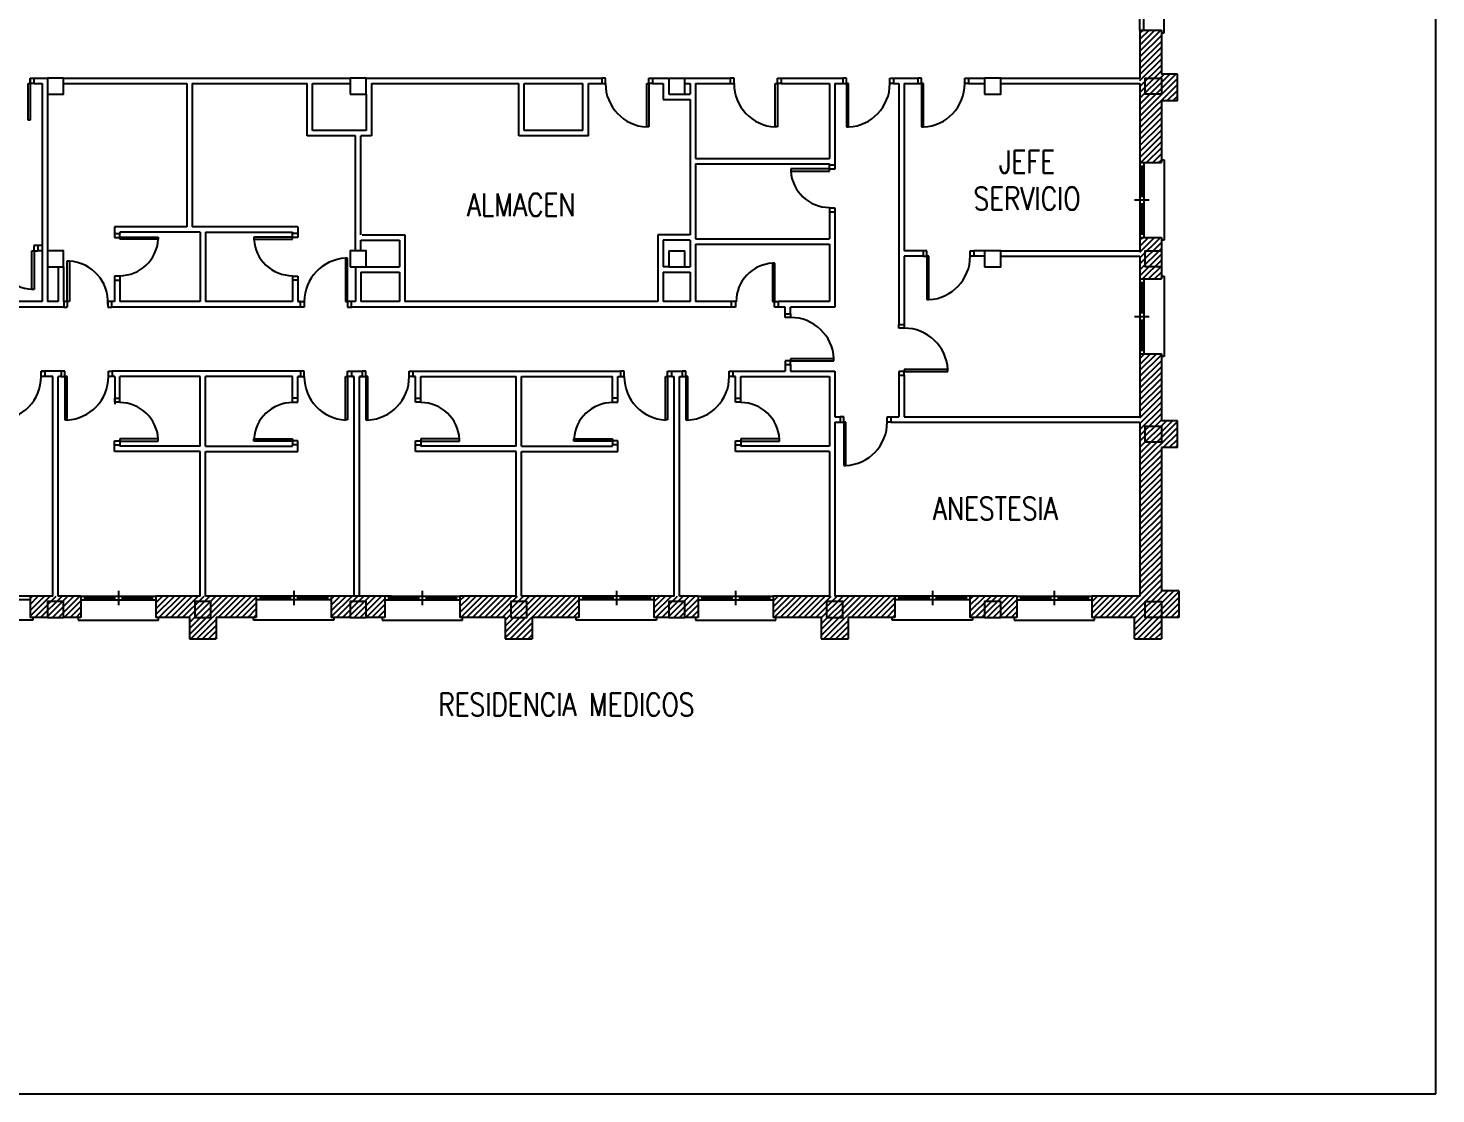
# Model space of a CAD drawing. Extents: x 0 to 420, y 0 to 297.
# Drawn here: x 314.9 to 420, y 0 to 79.6 of the extents above; entities that cross this region are included whole.
import ezdxf
from ezdxf.enums import TextEntityAlignment as Align

# ---------------------------------------------------------------- set-up
doc = ezdxf.new("R2010")
doc.units = 0
doc.header["$LTSCALE"] = 0.8
doc.header["$MEASUREMENT"] = 0
doc.layers.get('0').update_dxf_attribs({"linetype": 'CONTINUOUS'})
doc.layers.add('PLANTA-EDIFICIO', color=7, linetype='CONTINUOUS')
doc.layers.add('USO-EDIFICIO', color=7, linetype='CONTINUOUS')
doc.styles.add('ROMANS', font='ROMANS.shx', dxfattribs={"width": 0.8, "height": 1.7})

# ---------------------------------------------------------------- blocks, each defined once
blk = doc.blocks.new('*X15')
at = {"color": 0}
for p, q in [((397.9, 79.26), (398.14, 79.5)), ((397.9, 78.82), (398.58, 79.5)), ((397.9, 78.38), (399.02, 79.5)), ((397.9, 77.93), (399.47, 79.5)), ((397.9, 77.49), (399.5, 79.09)), ((397.9, 77.05), (399.5, 78.65)), ((397.9, 76.61), (399.5, 78.21)), ((397.9, 76.17), (399.5, 77.77)), ((397.9, 75.72), (399.5, 77.32)), ((397.9, 75.28), (399.5, 76.88)), ((397.9, 74.84), (399.5, 76.44)), ((397.9, 74.4), (399.7, 76.2)), ((397.9, 73.96), (400.14, 76.2)), ((397.9, 73.51), (400.59, 76.2)), ((397.9, 73.07), (400.7, 75.87)), ((397.9, 72.63), (400.7, 75.43)), ((399.91, 74.2), (400.7, 74.99)), ((397.9, 72.19), (399.5, 73.79)), ((400.35, 74.2), (400.7, 74.55)), ((397.9, 71.75), (399.5, 73.35)), ((397.9, 71.31), (399.5, 72.91)), ((397.9, 70.86), (399.5, 72.46)), ((397.9, 70.42), (399.5, 72.02)), ((397.9, 69.98), (399.5, 71.58)), ((397.96, 69.6), (399.5, 71.14)), ((398.4, 69.6), (399.5, 70.7)), ((398.85, 69.6), (399.5, 70.25)), ((399.29, 69.6), (399.5, 69.81)), ((397.9, 63.79), (398.11, 64)), ((397.9, 63.35), (398.55, 64)), ((397.9, 62.91), (398.99, 64)), ((397.9, 62.47), (399.43, 64)), ((397.9, 62.02), (399.5, 63.62)), ((397.9, 61.58), (399.5, 63.18)), ((397.9, 61.14), (399.5, 62.74)), ((398.1, 60.9), (399.5, 62.3)), ((398.54, 60.9), (399.5, 61.86)), ((398.99, 60.9), (399.5, 61.41)), ((399.43, 60.9), (399.5, 60.97)), ((397.9, 54.95), (398.25, 55.3)), ((397.9, 54.51), (398.69, 55.3)), ((397.9, 54.07), (399.13, 55.3)), ((397.9, 53.63), (399.5, 55.23)), ((397.9, 53.19), (399.5, 54.79)), ((397.9, 52.74), (399.5, 54.34)), ((397.9, 52.3), (399.5, 53.9)), ((397.9, 51.86), (399.5, 53.46)), ((397.9, 51.42), (399.5, 53.02)), ((397.9, 50.98), (399.5, 52.58)), ((397.9, 50.53), (399.5, 52.13)), ((397.9, 50.09), (399.5, 51.69)), ((397.9, 49.65), (399.5, 51.25)), ((397.9, 49.21), (399.5, 50.81)), ((397.9, 48.77), (399.5, 50.37)), ((397.9, 48.32), (399.88, 50.3)), ((397.9, 47.88), (400.32, 50.3)), ((397.9, 47.44), (400.7, 50.24)), ((397.9, 47), (400.7, 49.8)), ((399.64, 48.3), (400.7, 49.36)), ((400.09, 48.3), (400.7, 48.91)), ((400.53, 48.3), (400.7, 48.47)), ((397.9, 46.56), (399.5, 48.16)), ((397.9, 46.11), (399.5, 47.71)), ((397.9, 45.67), (399.5, 47.27)), ((397.9, 45.23), (399.5, 46.83)), ((397.9, 44.79), (399.5, 46.39)), ((397.9, 44.35), (399.5, 45.95)), ((397.9, 43.9), (399.5, 45.5)), ((397.9, 43.46), (399.5, 45.06)), ((397.9, 43.02), (399.5, 44.62)), ((397.9, 42.58), (399.5, 44.18)), ((397.9, 42.14), (399.5, 43.74)), ((397.9, 41.69), (399.5, 43.29)), ((397.9, 41.25), (399.5, 42.85)), ((397.9, 40.81), (399.5, 42.41)), ((397.9, 40.37), (399.5, 41.97)), ((397.9, 39.93), (399.5, 41.53)), ((397.9, 39.49), (399.5, 41.09)), ((397.9, 39.04), (399.5, 40.64)), ((397.9, 38.6), (399.5, 40.2)), ((397.9, 38.16), (399.5, 39.76)), ((397.9, 37.72), (399.5, 39.32)), ((396.67, 35.6), (399.5, 38.43)), ((397.11, 35.6), (399.5, 37.99)), ((397.9, 37.28), (399.5, 38.88)), ((315, 37.02), (315.18, 37.2)), ((315, 36.58), (315.62, 37.2)), ((315, 36.13), (316.07, 37.2)), ((315, 35.69), (316.51, 37.2)), ((315.35, 35.6), (316.95, 37.2)), ((315.79, 35.6), (317.39, 37.2)), ((316.23, 35.6), (317.83, 37.2)), ((316.67, 35.6), (318.27, 37.2)), ((317.12, 35.6), (318.72, 37.2)), ((317.56, 35.6), (318.8, 36.84)), ((324.4, 37.14), (324.46, 37.2)), ((324.4, 36.7), (324.9, 37.2)), ((324.4, 36.25), (325.35, 37.2)), ((324.4, 35.81), (325.79, 37.2)), ((324.63, 35.6), (326.23, 37.2)), ((325.07, 35.6), (326.67, 37.2)), ((325.51, 35.6), (327.11, 37.2)), ((325.96, 35.6), (327.56, 37.2)), ((326.4, 35.6), (328, 37.2)), ((326.84, 35.6), (328.44, 37.2)), ((326.9, 35.22), (328.88, 37.2)), ((326.9, 34.78), (329.32, 37.2)), ((326.9, 34.33), (329.77, 37.2)), ((327.01, 34), (330.21, 37.2)), ((329.05, 35.6), (330.65, 37.2)), ((329.49, 35.6), (331.09, 37.2)), ((329.93, 35.6), (331.53, 37.2)), ((330.38, 35.6), (331.9, 37.12)), ((337.49, 36.53), (338.16, 37.2)), ((337.49, 36.09), (338.6, 37.2)), ((337.49, 35.64), (339.05, 37.2)), ((337.5, 36.98), (337.72, 37.2)), ((337.89, 35.6), (339.49, 37.2)), ((338.33, 35.6), (339.93, 37.2)), ((338.77, 35.6), (340.37, 37.2)), ((339.21, 35.6), (340.81, 37.2)), ((339.66, 35.6), (341.26, 37.2)), ((340.1, 35.6), (341.5, 37)), ((347.1, 36.86), (347.44, 37.2)), ((347.1, 36.41), (347.89, 37.2)), ((347.1, 35.97), (348.33, 37.2)), ((347.17, 35.6), (348.77, 37.2)), ((347.61, 35.6), (349.21, 37.2)), ((348.05, 35.6), (349.65, 37.2)), ((348.49, 35.6), (350.09, 37.2)), ((348.94, 35.6), (350.54, 37.2)), ((349.38, 35.6), (350.98, 37.2)), ((349.82, 35.6), (351.42, 37.2)), ((350.26, 35.6), (351.86, 37.2)), ((350.5, 35.4), (352.3, 37.2)), ((350.5, 34.95), (352.75, 37.2)), ((350.5, 34.51), (353.19, 37.2)), ((350.5, 34.07), (353.63, 37.2)), ((350.87, 34), (354.07, 37.2)), ((352.91, 35.6), (354.51, 37.2)), ((353.36, 35.6), (354.96, 37.2)), ((353.8, 35.6), (355.4, 37.2)), ((354.24, 35.6), (355.84, 37.2)), ((354.68, 35.6), (356, 36.92)), ((361.6, 36.77), (362.03, 37.2)), ((361.6, 36.33), (362.47, 37.2)), ((361.6, 35.89), (362.91, 37.2)), ((361.75, 35.6), (363.35, 37.2)), ((362.19, 35.6), (363.79, 37.2)), ((362.64, 35.6), (364.24, 37.2)), ((363.08, 35.6), (364.68, 37.2)), ((363.52, 35.6), (364.9, 36.98)), ((370.5, 36.83), (370.87, 37.2)), ((370.5, 36.39), (371.31, 37.2)), ((370.5, 35.95), (371.75, 37.2)), ((370.59, 35.6), (372.19, 37.2)), ((371.03, 35.6), (372.63, 37.2)), ((371.48, 35.6), (373.08, 37.2)), ((371.92, 35.6), (373.52, 37.2)), ((372.36, 35.6), (373.96, 37.2)), ((372.8, 35.6), (374.4, 37.2)), ((373.24, 35.6), (374.84, 37.2)), ((373.69, 35.6), (375.29, 37.2)), ((374.1, 35.57), (375.73, 37.2)), ((374.1, 35.13), (376.17, 37.2)), ((374.1, 34.69), (376.61, 37.2)), ((374.1, 34.25), (377.05, 37.2)), ((374.3, 34), (377.5, 37.2)), ((376.34, 35.6), (377.94, 37.2)), ((376.78, 35.6), (378.38, 37.2)), ((377.22, 35.6), (378.82, 37.2)), ((377.66, 35.6), (379.26, 37.2)), ((378.1, 35.6), (379.6, 37.1)), ((385.2, 36.95), (385.45, 37.2)), ((385.2, 36.51), (385.89, 37.2)), ((385.2, 36.07), (386.33, 37.2)), ((385.2, 35.62), (386.78, 37.2)), ((385.62, 35.6), (387.22, 37.2)), ((386.06, 35.6), (387.66, 37.2)), ((386.5, 35.6), (388.1, 37.2)), ((386.94, 35.6), (388.54, 37.2)), ((387.39, 35.6), (388.7, 36.91)), ((394.3, 36.77), (394.73, 37.2)), ((394.3, 36.33), (395.17, 37.2)), ((394.3, 35.89), (395.61, 37.2)), ((394.46, 35.6), (396.06, 37.2)), ((394.9, 35.6), (396.5, 37.2)), ((395.34, 35.6), (396.94, 37.2)), ((395.78, 35.6), (397.38, 37.2)), ((396.22, 35.6), (397.82, 37.2)), ((397.5, 35.55), (399.55, 37.6)), ((397.5, 35.11), (399.99, 37.6)), ((397.5, 34.67), (400.43, 37.6)), ((397.5, 34.22), (400.8, 37.52)), ((397.72, 34), (400.8, 37.08)), ((318, 35.6), (318.8, 36.4)), ((318.44, 35.6), (318.8, 35.96)), ((330.82, 35.6), (331.9, 36.68)), ((331.26, 35.6), (331.9, 36.24)), ((331.7, 35.6), (331.9, 35.8)), ((340.54, 35.6), (341.5, 36.56)), ((340.98, 35.6), (341.5, 36.12)), ((355.12, 35.6), (356, 36.48)), ((355.57, 35.6), (356, 36.03)), ((363.96, 35.6), (364.9, 36.54)), ((364.4, 35.6), (364.9, 36.1)), ((378.55, 35.6), (379.6, 36.65)), ((378.99, 35.6), (379.6, 36.21)), ((379.43, 35.6), (379.6, 35.77)), ((387.83, 35.6), (388.7, 36.47)), ((388.27, 35.6), (388.7, 36.03)), ((399.76, 35.6), (400.8, 36.64)), ((400.2, 35.6), (400.8, 36.2)), ((400.64, 35.6), (400.8, 35.76)), ((327.45, 34), (328.9, 35.45)), ((327.89, 34), (328.9, 35.01)), ((341.42, 35.6), (341.5, 35.68)), ((351.31, 34), (352.5, 35.19)), ((351.76, 34), (352.5, 34.74)), ((364.85, 35.6), (364.9, 35.65)), ((374.74, 34), (376.1, 35.36)), ((375.18, 34), (376.1, 34.92)), ((398.16, 34), (399.5, 35.34)), ((398.6, 34), (399.5, 34.9)), ((328.33, 34), (328.9, 34.57)), ((328.78, 34), (328.9, 34.12)), ((352.2, 34), (352.5, 34.3)), ((375.62, 34), (376.1, 34.48)), ((376.06, 34), (376.1, 34.04)), ((399.04, 34), (399.5, 34.46)), ((399.49, 34), (399.5, 34.01))]:
    blk.add_line(p, q, dxfattribs=at)

msp = doc.modelspace()

# ---------------------------------------------------------------- linework, layer by layer
for p, q in [((420, 0), (420, 297)), ((0, 0), (420, 0))]:
    msp.add_line(p, q)
at = {"layer": 'PLANTA-EDIFICIO'}
for p, q in [((399.7, 79.3), (399.7, 85.3)), ((397.9, 79.5), (397.9, 85.1)), ((398.18, 79.5), (398.18, 85.1)), ((397.9, 79.5), (399.5, 79.5)), ((397.9, 79.5), (397.9, 75.9)), ((397.9, 79.5), (398.18, 79.5)), ((399.5, 79.5), (399.5, 76.2)), ((399.5, 79.3), (399.7, 79.3)), ((315.02, 75.5), (315.02, 75.9)), ((315.02, 75.9), (315.3, 75.9)), ((315.02, 75.9), (315.02, 75.5)), ((315.3, 75.9), (316.3, 75.9)), ((315.3, 75.5), (315.3, 75.9)), ((317.5, 75.9), (338.9, 75.9)), ((340.1, 75.9), (357.7, 75.9)), ((357.7, 75.9), (357.7, 75.5)), ((357.98, 75.9), (357.7, 75.9)), ((357.98, 75.5), (357.98, 75.9)), ((361.22, 75.9), (361.5, 75.9)), ((361.22, 75.5), (361.22, 75.9)), ((361.5, 75.9), (362.7, 75.9)), ((361.5, 75.9), (361.5, 75.5)), ((362.7, 75.9), (363.9, 75.9)), ((363.9, 75.9), (367.3, 75.9)), ((367.3, 75.9), (367.3, 75.5)), ((367.58, 75.9), (367.3, 75.9)), ((367.58, 75.5), (367.58, 75.9)), ((370.82, 75.5), (370.82, 75.9)), ((370.82, 75.9), (371.1, 75.9)), ((371.1, 75.9), (375.7, 75.9)), ((371.1, 75.9), (371.1, 75.5)), ((375.7, 75.9), (375.7, 75.5)), ((375.98, 75.9), (375.7, 75.9)), ((375.98, 75.5), (375.98, 75.9)), ((379.22, 75.9), (379.5, 75.9)), ((379.22, 75.5), (379.22, 75.9)), ((379.5, 75.9), (381.3, 75.9)), ((379.5, 75.9), (379.5, 75.5)), ((381.3, 75.9), (381.3, 75.5)), ((381.58, 75.9), (381.3, 75.9)), ((381.58, 75.5), (381.58, 75.9)), ((384.82, 75.9), (385.1, 75.9)), ((384.82, 75.5), (384.82, 75.9)), ((385.1, 75.9), (386.3, 75.9)), ((385.1, 75.9), (385.1, 75.5)), ((387.5, 75.9), (397.9, 75.9)), ((400.7, 76.2), (399.5, 76.2)), ((400.7, 74.2), (400.7, 76.2)), ((314.86, 72.76), (314.86, 75.5)), ((314.86, 75.5), (315.02, 75.5)), ((315.3, 75.5), (315.02, 75.5)), ((315.02, 75.5), (315.02, 72.76)), ((315.3, 75.5), (315.9, 75.5)), ((315.9, 75.5), (315.9, 59.2)), ((316.3, 74.7), (316.3, 63)), ((317.5, 75.5), (326.7, 75.5)), ((326.7, 75.5), (326.7, 64.8)), ((327.1, 75.5), (335.7, 75.5)), ((327.1, 75.5), (327.1, 64.8)), ((335.7, 71.6), (335.7, 75.5)), ((336.1, 75.5), (338.9, 75.5)), ((336.1, 72), (336.1, 75.5)), ((340.1, 74.7), (340.1, 72)), ((340.5, 75.5), (340.5, 71.6)), ((340.5, 75.5), (351.5, 75.5)), ((351.5, 71.6), (351.5, 75.5)), ((351.9, 75.5), (356.3, 75.5)), ((351.9, 72), (351.9, 75.5)), ((356.3, 72), (356.3, 75.5)), ((356.7, 75.5), (357.7, 75.5)), ((356.7, 71.6), (356.7, 75.5)), ((357.7, 75.5), (357.98, 75.5)), ((361.06, 72.26), (361.06, 75.5)), ((361.06, 75.5), (361.22, 75.5)), ((361.5, 75.5), (361.22, 75.5)), ((361.22, 75.5), (361.22, 72.26)), ((361.5, 75.5), (362.3, 75.5)), ((362.3, 75.5), (362.3, 74.3)), ((363.9, 75.5), (364.3, 75.5)), ((363.9, 74.7), (364.3, 74.7)), ((364.3, 75.5), (364.3, 74.7)), ((364.7, 75.5), (367.3, 75.5)), ((364.7, 75.5), (364.7, 69.9)), ((367.3, 75.5), (367.58, 75.5)), ((370.66, 75.5), (370.82, 75.5)), ((370.66, 72.26), (370.66, 75.5)), ((370.82, 75.5), (370.82, 72.26)), ((371.1, 75.5), (370.82, 75.5)), ((371.1, 75.5), (374.7, 75.5)), ((374.7, 75.5), (374.7, 69.9)), ((375.1, 75.5), (375.7, 75.5)), ((375.1, 75.5), (375.1, 69.4)), ((375.7, 75.5), (375.98, 75.5)), ((375.98, 75.5), (375.98, 72.26)), ((376.14, 75.5), (375.98, 75.5)), ((376.14, 72.26), (376.14, 75.5)), ((379.5, 75.5), (379.22, 75.5)), ((379.5, 75.5), (379.9, 75.5)), ((379.9, 75.5), (379.9, 57.5)), ((380.3, 75.5), (381.3, 75.5)), ((380.3, 75.5), (380.3, 63)), ((381.3, 75.5), (381.58, 75.5)), ((381.58, 75.5), (381.58, 72.26)), ((381.74, 75.5), (381.58, 75.5)), ((381.74, 72.26), (381.74, 75.5)), ((385.1, 75.5), (384.82, 75.5)), ((385.1, 75.5), (386.3, 75.5)), ((387.5, 75.5), (397.9, 75.5)), ((397.9, 75.5), (397.9, 69.6)), ((362.3, 74.3), (364.3, 74.3)), ((364.3, 74.3), (364.3, 64.2)), ((399.5, 74.2), (399.5, 69.6)), ((400.7, 74.2), (399.5, 74.2)), ((315.02, 72.76), (314.86, 72.76)), ((339.3, 71.6), (335.7, 71.6)), ((340.1, 72), (336.1, 72)), ((339.3, 63), (339.3, 71.6)), ((339.7, 64.2), (339.7, 71.6)), ((340.5, 71.6), (339.7, 71.6)), ((356.7, 71.6), (351.5, 71.6)), ((356.3, 72), (351.9, 72)), ((361.22, 72.26), (361.06, 72.26)), ((370.82, 72.26), (370.66, 72.26)), ((375.98, 72.26), (376.14, 72.26)), ((381.58, 72.26), (381.74, 72.26)), ((364.7, 69.9), (374.7, 69.9)), ((364.7, 69.5), (364.7, 63.9)), ((364.7, 69.5), (374.7, 69.5)), ((374.7, 69.5), (374.7, 69.4)), ((375.1, 69.4), (374.7, 69.4)), ((374.7, 69.1), (374.7, 69.4)), ((375.1, 69.4), (375.1, 69.1)), ((397.9, 69.6), (399.5, 69.6)), ((397.9, 69.6), (398.18, 69.6)), ((397.9, 69.6), (397.9, 64)), ((398.18, 69.6), (398.18, 64)), ((399.5, 69.8), (399.7, 69.8)), ((399.7, 69.8), (399.7, 63.8)), ((371.82, 69.12), (371.82, 68.96)), ((374.7, 69.12), (371.82, 69.12)), ((371.82, 68.96), (374.7, 68.96)), ((374.7, 68.96), (374.7, 69.12)), ((375.1, 69.1), (374.7, 69.1)), ((397.9, 69.32), (398.18, 69.32)), ((398.04, 69.32), (398.04, 67.08)), ((374.7, 66.24), (374.7, 65.9)), ((397.5, 66.8), (398.58, 66.8)), ((397.9, 67.08), (398.18, 67.08)), ((397.9, 66.8), (398.18, 66.8)), ((397.9, 66.52), (398.18, 66.52)), ((398.04, 66.52), (398.04, 64.28)), ((374.7, 66.2), (375.1, 66.2)), ((374.7, 65.9), (374.7, 63.9)), ((375.1, 65.9), (374.7, 65.9)), ((375.1, 66.2), (375.1, 65.9)), ((375.1, 65.9), (375.1, 58.8)), ((326.7, 64.8), (321.3, 64.8)), ((321.3, 64.8), (321.3, 64.3)), ((321.3, 64.3), (321.7, 64.3)), ((321.3, 64.3), (321.3, 64)), ((327.7, 64.4), (321.7, 64.4)), ((321.7, 64.4), (321.7, 64.3)), ((321.7, 64), (321.7, 64.3)), ((335, 64.8), (327.1, 64.8)), ((327.7, 64.4), (327.7, 59.2)), ((328.1, 64.4), (328.1, 59.2)), ((328.1, 64.4), (334.6, 64.4)), ((334.6, 64.4), (334.6, 64.3)), ((335, 64.3), (334.6, 64.3)), ((334.6, 64), (334.6, 64.3)), ((335, 64.8), (335, 64.3)), ((335, 64.3), (335, 64)), ((339.8, 64.2), (343, 64.2)), ((343, 64.2), (343, 59.2)), ((361.9, 64.2), (361.9, 59.2)), ((364.3, 64.2), (361.9, 64.2)), ((397.9, 64.28), (398.18, 64.28)), ((315.9, 63.4), (315.28, 63.4)), ((315.28, 63.4), (315.28, 63)), ((315.58, 63.4), (315.28, 63.4)), ((315.58, 63.4), (315.58, 63)), ((321.3, 64), (321.7, 64)), ((321.7, 64.02), (324.58, 64.02)), ((321.7, 63.86), (321.7, 64.02)), ((324.58, 63.86), (321.7, 63.86)), ((324.58, 64.02), (324.58, 63.86)), ((331.72, 64.02), (331.72, 63.86)), ((334.6, 64.02), (331.72, 64.02)), ((331.72, 63.86), (334.6, 63.86)), ((334.6, 63.86), (334.6, 64.02)), ((335, 64), (334.6, 64)), ((339.7, 63.8), (342.6, 63.8)), ((339.7, 63), (339.7, 63.8)), ((342.6, 63.8), (342.6, 61.8)), ((362.3, 63.8), (362.3, 61.8)), ((364.3, 63.8), (362.3, 63.8)), ((364.3, 63.8), (364.3, 61.8)), ((364.7, 63.9), (374.7, 63.9)), ((364.7, 63.5), (364.7, 59.2)), ((364.7, 63.5), (374.7, 63.5)), ((374.7, 63.5), (374.7, 59.2)), ((397.9, 64), (399.5, 64)), ((397.9, 64), (397.9, 63)), ((399.5, 64), (399.5, 63)), ((399.7, 63.8), (399.5, 63.8)), ((315.14, 63), (315.3, 63)), ((315.14, 60.12), (315.14, 63)), ((315.28, 63), (315.58, 63)), ((315.3, 63), (315.3, 60.12)), ((315.9, 63), (315.58, 63)), ((317.78, 62.24), (317.94, 62.24)), ((317.78, 59.2), (317.78, 62.24)), ((317.94, 62.24), (317.94, 59.2)), ((338.72, 62.44), (338.56, 62.44)), ((338.56, 62.44), (338.56, 59.2)), ((338.72, 59.2), (338.72, 62.44)), ((362.7, 63), (363.9, 63)), ((370.62, 62.08), (370.46, 62.08)), ((370.46, 62.08), (370.46, 59.2)), ((370.62, 59.2), (370.62, 62.08)), ((381.7, 63), (380.3, 63)), ((381.7, 62.6), (380.3, 62.6)), ((380.3, 62.6), (380.3, 57.5)), ((381.7, 63), (381.7, 62.6)), ((381.98, 63), (381.7, 63)), ((381.7, 62.6), (381.98, 62.6)), ((381.98, 62.6), (381.98, 63)), ((381.98, 62.6), (381.98, 59.36)), ((382.14, 62.6), (381.98, 62.6)), ((382.14, 59.36), (382.14, 62.6)), ((385.22, 63), (385.5, 63)), ((385.22, 62.6), (385.22, 63)), ((385.5, 62.6), (385.22, 62.6)), ((385.5, 63), (385.5, 62.6)), ((386.3, 63), (385.5, 63)), ((386.3, 62.6), (385.5, 62.6)), ((387.5, 63), (397.9, 63)), ((387.5, 62.6), (397.9, 62.6)), ((397.9, 62.6), (397.9, 60.9)), ((316.3, 61.8), (316.3, 59.2)), ((317.1, 61.8), (317.1, 59.2)), ((317.5, 61.8), (317.5, 59.2)), ((321.3, 61.1), (321.3, 60.8)), ((321.7, 61.1), (321.3, 61.1)), ((321.7, 61.14), (321.7, 60.8)), ((334.6, 61.14), (334.6, 60.8)), ((334.6, 61.1), (335, 61.1)), ((335, 61.1), (335, 60.8)), ((339.3, 61.8), (339.3, 59.2)), ((339.7, 61.4), (342.6, 61.4)), ((339.7, 61.4), (339.7, 59.2)), ((340.1, 61.8), (342.6, 61.8)), ((342.6, 61.4), (342.6, 59.2)), ((362.7, 61.8), (362.3, 61.8)), ((362.3, 61.4), (362.3, 59.2)), ((362.3, 61.4), (364.3, 61.4)), ((363.9, 61.8), (364.3, 61.8)), ((364.3, 61.4), (364.3, 59.2)), ((399.5, 61.8), (399.5, 60.9)), ((399.5, 61.1), (399.7, 61.1)), ((399.7, 61.1), (399.7, 55.1)), ((315.3, 60.12), (315.14, 60.12)), ((321.3, 60.8), (321.7, 60.8)), ((321.3, 60.8), (321.3, 59.2)), ((321.7, 60.8), (321.7, 59.2)), ((334.6, 60.8), (334.6, 59.2)), ((335, 60.8), (334.6, 60.8)), ((335, 60.8), (335, 59.2)), ((397.9, 60.9), (399.5, 60.9)), ((397.9, 60.9), (398.18, 60.9)), ((397.9, 60.9), (397.9, 55.3)), ((397.9, 60.62), (398.18, 60.62)), ((398.04, 60.62), (398.04, 58.38)), ((398.18, 60.9), (398.18, 55.3)), ((315.9, 59.2), (304.7, 59.2)), ((317.1, 59.2), (316.3, 59.2)), ((317.8, 59.2), (317.5, 59.2)), ((317.52, 59.2), (317.52, 58.8)), ((317.78, 59.2), (317.78, 58.8)), ((317.94, 59.2), (317.78, 59.2)), ((320.82, 59.2), (320.82, 58.8)), ((321.1, 59.2), (320.82, 59.2)), ((321.3, 59.2), (321.1, 59.2)), ((321.3, 59.2), (321.1, 59.2)), ((321.1, 58.8), (321.1, 59.2)), ((327.7, 59.2), (321.7, 59.2)), ((334.6, 59.2), (328.1, 59.2)), ((335.2, 59.2), (335, 59.2)), ((335, 59.2), (335.2, 59.2)), ((335.2, 59.2), (335, 59.2)), ((335.2, 58.8), (335.2, 59.2)), ((335.2, 59.2), (335.48, 59.2)), ((335.48, 59.2), (335.48, 58.8)), ((338.56, 59.2), (338.72, 59.2)), ((339, 59.2), (338.72, 59.2)), ((338.72, 59.2), (338.72, 58.8)), ((339.3, 59.2), (339, 59.2)), ((339, 58.8), (339, 59.2)), ((342.6, 59.2), (339.7, 59.2)), ((361.9, 59.2), (343, 59.2)), ((364.3, 59.2), (362.3, 59.2)), ((367.4, 59.2), (364.7, 59.2)), ((367.4, 58.8), (367.4, 59.2)), ((367.74, 59.2), (367.4, 59.2)), ((367.7, 59.2), (367.7, 58.8)), ((370.46, 59.2), (370.62, 59.2)), ((370.6, 59.2), (370.9, 59.2)), ((370.6, 58.8), (370.6, 59.2)), ((370.9, 58.8), (370.9, 59.2)), ((374.7, 59.2), (370.9, 59.2)), ((381.98, 59.36), (382.14, 59.36)), ((317.52, 58.8), (294.4, 58.8)), ((317.52, 58.8), (317.78, 58.8)), ((320.82, 58.8), (321.1, 58.8)), ((335.2, 58.8), (321.1, 58.8)), ((335.48, 58.8), (335.2, 58.8)), ((338.72, 58.8), (339, 58.8)), ((367.4, 58.8), (339, 58.8)), ((367.7, 58.8), (367.4, 58.8)), ((370.9, 58.8), (370.6, 58.8)), ((371.4, 58.8), (370.9, 58.8)), ((371.4, 58.3), (371.4, 58.8)), ((371.4, 58.3), (371.8, 58.3)), ((371.4, 58.02), (371.4, 58.3)), ((371.8, 58.02), (371.4, 58.02)), ((371.8, 58.3), (371.8, 58.8)), ((375.1, 58.8), (371.8, 58.8)), ((371.8, 58.3), (371.8, 58.02)), ((397.5, 58.1), (398.58, 58.1)), ((397.9, 58.38), (398.18, 58.38)), ((397.9, 58.1), (398.18, 58.1)), ((379.9, 57.5), (380.3, 57.5)), ((379.9, 57.22), (379.9, 57.5)), ((380.3, 57.22), (379.9, 57.22)), ((380.3, 57.5), (380.3, 57.22)), ((397.9, 57.82), (398.18, 57.82)), ((398.04, 57.82), (398.04, 55.58)), ((371.8, 54.78), (371.4, 54.78)), ((371.4, 54.78), (371.4, 54.5)), ((371.8, 54.94), (371.8, 54.78)), ((375.04, 54.94), (371.8, 54.94)), ((371.8, 54.78), (375.04, 54.78)), ((371.8, 54.5), (371.8, 54.78)), ((375.04, 54.78), (375.04, 54.94)), ((397.9, 55.58), (398.18, 55.58)), ((397.9, 55.3), (399.5, 55.3)), ((397.9, 55.3), (397.9, 50.6)), ((399.5, 55.3), (399.5, 50.3)), ((399.7, 55.1), (399.5, 55.1)), ((317.3, 54), (315.82, 54)), ((315.82, 54), (316.1, 54)), ((315.82, 53.6), (315.82, 54)), ((316.1, 54), (316.1, 53.6)), ((317.61, 54), (317.33, 54)), ((317.33, 54), (317.33, 53.6)), ((317.61, 53.6), (317.61, 54)), ((320.85, 54), (321.13, 54)), ((320.85, 53.6), (320.85, 54)), ((335.2, 54), (321.1, 54)), ((321.13, 54), (321.13, 53.6)), ((335.2, 54), (335.2, 53.6)), ((335.48, 54), (335.2, 54)), ((335.48, 53.6), (335.48, 54)), ((338.72, 53.6), (338.72, 54)), ((338.72, 54), (339, 54)), ((339, 54), (339, 53.6)), ((339, 54), (339.8, 54)), ((339.8, 54), (339.8, 53.6)), ((340.08, 54), (339.8, 54)), ((340.08, 53.6), (340.08, 54)), ((343.32, 54), (343.6, 54)), ((343.32, 53.6), (343.32, 54)), ((343.6, 54), (359.1, 54)), ((343.6, 54), (343.6, 53.6)), ((359.1, 54), (359.1, 53.6)), ((359.38, 54), (359.1, 54)), ((359.38, 53.6), (359.38, 54)), ((362.62, 53.6), (362.62, 54)), ((362.62, 54), (362.9, 54)), ((362.9, 54), (363.7, 54)), ((362.9, 54), (362.9, 53.6)), ((363.7, 54), (363.7, 53.6)), ((363.98, 54), (363.7, 54)), ((363.98, 53.6), (363.98, 54)), ((367.22, 54), (367.5, 54)), ((367.22, 53.6), (367.22, 54)), ((367.5, 54), (371.4, 54)), ((367.5, 54), (367.5, 53.6)), ((371.4, 54.5), (371.4, 54)), ((371.4, 54.5), (371.8, 54.5)), ((371.8, 54.5), (371.8, 54)), ((371.8, 54), (375.1, 54)), ((375.1, 54), (375.1, 50.6)), ((379.9, 53.98), (379.9, 53.7)), ((380.3, 53.98), (379.9, 53.98)), ((379.9, 53.7), (379.9, 50.6)), ((379.9, 53.7), (380.3, 53.7)), ((383.54, 54.14), (380.3, 54.14)), ((380.3, 54.14), (380.3, 53.98)), ((380.3, 53.7), (380.3, 53.98)), ((380.3, 53.98), (383.54, 53.98)), ((380.3, 53.7), (380.3, 50.6)), ((383.54, 53.98), (383.54, 54.14)), ((316.7, 53.6), (315.82, 53.6)), ((316.1, 53.6), (315.82, 53.6)), ((316.3, 53.6), (316.1, 53.6)), ((316.7, 37.2), (316.7, 53.6)), ((317.1, 37.2), (317.1, 53.6)), ((317.33, 53.6), (317.13, 53.6)), ((317.33, 53.6), (317.61, 53.6)), ((317.61, 53.6), (317.61, 50.36)), ((317.77, 53.6), (317.61, 53.6)), ((317.77, 50.36), (317.77, 53.6)), ((321.13, 53.6), (320.85, 53.6)), ((321.33, 53.6), (321.13, 53.6)), ((321.33, 53.6), (321.33, 51.53)), ((321.7, 52), (321.7, 53.6)), ((327.7, 53.6), (321.7, 53.6)), ((327.7, 48.4), (327.7, 53.6)), ((334.6, 53.6), (328.1, 53.6)), ((328.1, 48.4), (328.1, 53.6)), ((334.6, 52), (334.6, 53.6)), ((335.2, 53.6), (335, 53.6)), ((335, 53.6), (335.2, 53.6)), ((335, 52), (335, 53.6)), ((335.2, 53.6), (335.48, 53.6)), ((338.56, 53.6), (338.72, 53.6)), ((338.56, 50.36), (338.56, 53.6)), ((338.72, 53.6), (338.72, 50.36)), ((339, 53.6), (338.72, 53.6)), ((339.2, 53.6), (339, 53.6)), ((339, 53.6), (339.2, 53.6)), ((339.2, 37.2), (339.2, 53.6)), ((339.8, 53.6), (339.6, 53.6)), ((339.6, 53.6), (339.8, 53.6)), ((339.6, 37.2), (339.6, 53.6)), ((339.8, 53.6), (340.08, 53.6)), ((340.08, 53.6), (340.08, 50.36)), ((340.24, 53.6), (340.08, 53.6)), ((340.24, 50.36), (340.24, 53.6)), ((343.6, 53.6), (343.32, 53.6)), ((343.8, 53.6), (343.6, 53.6)), ((343.6, 53.6), (343.8, 53.6)), ((343.8, 52), (343.8, 53.6)), ((344.2, 53.6), (351.3, 53.6)), ((344.2, 52), (344.2, 53.6)), ((351.3, 48.4), (351.3, 53.6)), ((351.7, 53.6), (358.5, 53.6)), ((351.7, 48.4), (351.7, 53.6)), ((358.5, 52), (358.5, 53.6)), ((358.9, 53.6), (359.1, 53.6)), ((358.9, 52), (358.9, 53.6)), ((359.1, 53.6), (359.38, 53.6)), ((362.46, 53.6), (362.62, 53.6)), ((362.46, 50.36), (362.46, 53.6)), ((362.62, 53.6), (362.62, 50.36)), ((362.9, 53.6), (362.62, 53.6)), ((362.9, 53.6), (363.1, 53.6)), ((363.1, 37.2), (363.1, 53.6)), ((363.5, 53.6), (363.7, 53.6)), ((363.5, 37.2), (363.5, 53.6)), ((363.7, 53.6), (363.98, 53.6)), ((363.98, 53.6), (363.98, 50.36)), ((364.14, 53.6), (363.98, 53.6)), ((364.14, 50.36), (364.14, 53.6)), ((367.5, 53.6), (367.22, 53.6)), ((367.5, 53.6), (367.7, 53.6)), ((367.7, 53.6), (367.5, 53.6)), ((367.7, 52), (367.7, 53.6)), ((368.1, 53.6), (374.7, 53.6)), ((368.1, 52), (368.1, 53.6)), ((374.7, 53.6), (374.7, 48.4)), ((321.3, 52), (321.7, 52)), ((321.7, 51.7), (321.3, 51.7)), ((321.33, 51.7), (321.33, 52)), ((321.7, 51.66), (321.7, 52)), ((335, 52), (334.6, 52)), ((334.6, 51.66), (334.6, 52)), ((334.6, 51.7), (335, 51.7)), ((335, 51.7), (335, 52)), ((343.8, 52), (344.2, 52)), ((343.8, 51.7), (343.8, 52)), ((344.2, 51.7), (343.8, 51.7)), ((344.2, 51.66), (344.2, 52)), ((358.9, 52), (358.5, 52)), ((358.5, 51.66), (358.5, 52)), ((358.5, 51.7), (358.9, 51.7)), ((358.9, 51.7), (358.9, 52)), ((367.7, 52), (368.1, 52)), ((367.7, 51.7), (367.7, 52)), ((368.1, 51.7), (367.7, 51.7)), ((368.1, 51.66), (368.1, 52)), ((375.1, 50.6), (375.5, 50.6)), ((375.5, 50.6), (375.5, 50.2)), ((375.78, 50.6), (375.5, 50.6)), ((375.78, 50.2), (375.78, 50.6)), ((379.02, 50.2), (379.02, 50.6)), ((379.02, 50.6), (379.3, 50.6)), ((379.3, 50.6), (379.9, 50.6)), ((379.3, 50.6), (379.3, 50.2)), ((380.3, 50.6), (397.9, 50.6)), ((317.61, 50.36), (317.77, 50.36)), ((338.72, 50.36), (338.56, 50.36)), ((340.08, 50.36), (340.24, 50.36)), ((362.62, 50.36), (362.46, 50.36)), ((363.98, 50.36), (364.14, 50.36)), ((375.1, 50.2), (375.1, 37.2)), ((375.1, 50.2), (375.5, 50.2)), ((375.5, 50.2), (375.78, 50.2)), ((375.94, 50.2), (375.78, 50.2)), ((375.78, 50.2), (375.78, 46.96)), ((375.94, 46.96), (375.94, 50.2)), ((379.3, 50.2), (379.02, 50.2)), ((379.3, 50.2), (397.9, 50.2)), ((397.9, 50.2), (397.9, 37.2)), ((400.7, 50.3), (399.5, 50.3)), ((400.7, 48.3), (400.7, 50.3)), ((321.3, 48.5), (321.3, 48.8)), ((321.3, 48.8), (321.7, 48.8)), ((321.3, 48.5), (321.7, 48.5)), ((321.3, 48), (321.3, 48.5)), ((321.7, 48.94), (321.7, 48.78)), ((324.58, 48.94), (321.7, 48.94)), ((321.7, 48.8), (321.7, 48.5)), ((321.7, 48.78), (324.58, 48.78)), ((321.7, 48.4), (321.7, 48.5)), ((327.7, 48.4), (321.7, 48.4)), ((324.58, 48.78), (324.58, 48.94)), ((328.1, 48.4), (334.6, 48.4)), ((331.72, 48.78), (331.72, 48.94)), ((331.72, 48.94), (334.6, 48.94)), ((334.6, 48.78), (331.72, 48.78)), ((334.6, 48.94), (334.6, 48.78)), ((334.6, 48.8), (334.6, 48.5)), ((335, 48.8), (334.6, 48.8)), ((334.6, 48.4), (334.6, 48.5)), ((335, 48.5), (334.6, 48.5)), ((335, 48.5), (335, 48.8)), ((335, 48), (335, 48.5)), ((343.8, 48.5), (343.8, 48.8)), ((343.8, 48.8), (344.2, 48.8)), ((343.8, 48.5), (344.2, 48.5)), ((343.8, 48), (343.8, 48.5)), ((344.2, 48.94), (344.2, 48.78)), ((347.08, 48.94), (344.2, 48.94)), ((344.2, 48.8), (344.2, 48.5)), ((344.2, 48.78), (347.08, 48.78)), ((344.2, 48.4), (344.2, 48.5)), ((351.3, 48.4), (344.2, 48.4)), ((347.08, 48.78), (347.08, 48.94)), ((351.7, 48.4), (358.5, 48.4)), ((355.62, 48.78), (355.62, 48.94)), ((355.62, 48.94), (358.5, 48.94)), ((358.5, 48.78), (355.62, 48.78)), ((358.5, 48.94), (358.5, 48.78)), ((358.5, 48.8), (358.5, 48.5)), ((358.9, 48.8), (358.5, 48.8)), ((358.5, 48.4), (358.5, 48.5)), ((358.9, 48.5), (358.5, 48.5)), ((358.9, 48.5), (358.9, 48.8)), ((358.9, 48), (358.9, 48.5)), ((367.7, 48.5), (367.7, 48.8)), ((367.7, 48.8), (368.1, 48.8)), ((367.7, 48.5), (368.1, 48.5)), ((367.7, 48), (367.7, 48.5)), ((368.1, 48.94), (368.1, 48.78)), ((370.98, 48.94), (368.1, 48.94)), ((368.1, 48.8), (368.1, 48.5)), ((368.1, 48.78), (370.98, 48.78)), ((368.1, 48.4), (368.1, 48.5)), ((374.7, 48.4), (368.1, 48.4)), ((370.98, 48.78), (370.98, 48.94)), ((327.7, 48), (321.3, 48)), ((327.7, 37.2), (327.7, 48)), ((328.1, 48), (335, 48)), ((328.1, 37.2), (328.1, 48)), ((351.3, 48), (343.8, 48)), ((351.3, 37.2), (351.3, 48)), ((351.7, 37.2), (351.7, 48)), ((351.7, 48), (358.9, 48)), ((374.7, 48), (367.7, 48)), ((374.7, 48), (374.7, 37.2)), ((400.7, 48.3), (399.5, 48.3)), ((399.5, 48.3), (399.5, 37.6)), ((375.78, 46.96), (375.94, 46.96)), ((315, 37.2), (309.4, 37.2)), ((315, 36.92), (309.4, 36.92)), ((315, 37.2), (315, 35.6)), ((316.7, 37.2), (315, 37.2)), ((315, 37.2), (315, 36.92)), ((318.8, 37.2), (317.1, 37.2)), ((318.8, 37.2), (318.8, 35.6)), ((318.8, 37.2), (318.8, 36.92)), ((318.8, 37.2), (324.4, 37.2)), ((318.8, 36.92), (324.4, 36.92)), ((319.08, 37.2), (319.08, 36.92)), ((319.08, 37.06), (321.32, 37.06)), ((321.32, 37.2), (321.32, 36.92)), ((321.6, 37.6), (321.6, 36.52)), ((321.6, 37.2), (321.6, 36.92)), ((321.88, 37.2), (321.88, 36.92)), ((321.88, 37.06), (324.12, 37.06)), ((324.12, 37.2), (324.12, 36.92)), ((324.4, 37.2), (324.4, 35.6)), ((327.7, 37.2), (324.4, 37.2)), ((331.9, 37.2), (328.1, 37.2)), ((331.9, 37.2), (331.9, 35.6)), ((338, 37.2), (331.9, 37.2)), ((337.5, 36.92), (331.9, 36.92)), ((332.18, 37.2), (332.18, 36.92)), ((334.42, 37.06), (332.18, 37.06)), ((334.42, 37.2), (334.42, 36.92)), ((334.7, 37.6), (334.7, 36.52)), ((334.7, 37.2), (334.7, 36.92)), ((334.98, 37.2), (334.98, 36.92)), ((337.22, 37.06), (334.98, 37.06)), ((337.22, 37.2), (337.22, 36.92)), ((337.5, 37.2), (337.5, 35.6)), ((337.5, 37.2), (337.5, 36.92)), ((342, 37.2), (338, 37.2)), ((341.5, 37.2), (341.5, 35.6)), ((341.5, 37.2), (341.5, 36.92)), ((341.5, 36.92), (347.1, 36.92)), ((341.78, 37.2), (341.78, 36.92)), ((341.78, 37.06), (344.02, 37.06)), ((342, 37.2), (347.1, 37.2)), ((344.02, 37.2), (344.02, 36.92)), ((344.3, 37.6), (344.3, 36.52)), ((344.3, 37.2), (344.3, 36.92)), ((344.58, 37.2), (344.58, 36.92)), ((344.58, 37.06), (346.82, 37.06)), ((346.82, 37.2), (346.82, 36.92)), ((347.1, 37.2), (347.1, 35.6)), ((351.3, 37.2), (347.1, 37.2)), ((356, 37.2), (351.7, 37.2)), ((356, 37.2), (356, 35.6)), ((361.6, 37.2), (356, 37.2)), ((361.6, 36.92), (356, 36.92)), ((356.28, 37.2), (356.28, 36.92)), ((358.52, 37.06), (356.28, 37.06)), ((358.52, 37.2), (358.52, 36.92)), ((358.8, 37.6), (358.8, 36.52)), ((358.8, 37.2), (358.8, 36.92)), ((359.08, 37.2), (359.08, 36.92)), ((361.32, 37.06), (359.08, 37.06)), ((361.32, 37.2), (361.32, 36.92)), ((361.6, 37.2), (361.6, 35.6)), ((363.1, 37.2), (361.6, 37.2)), ((361.6, 37.2), (361.6, 36.92)), ((364.9, 37.2), (363.5, 37.2)), ((364.9, 37.2), (364.9, 35.6)), ((364.9, 37.2), (364.9, 36.92)), ((364.9, 37.2), (370.5, 37.2)), ((364.9, 36.92), (370.5, 36.92)), ((365.18, 37.2), (365.18, 36.92)), ((365.18, 37.06), (367.42, 37.06)), ((367.42, 37.2), (367.42, 36.92)), ((367.7, 37.6), (367.7, 36.52)), ((367.7, 37.2), (367.7, 36.92)), ((367.98, 37.2), (367.98, 36.92)), ((367.98, 37.06), (370.22, 37.06)), ((370.22, 37.2), (370.22, 36.92)), ((370.5, 37.2), (370.5, 35.6)), ((374.7, 37.2), (370.5, 37.2)), ((379.6, 37.2), (375.1, 37.2)), ((379.6, 37.2), (379.6, 35.6)), ((385.2, 37.2), (379.6, 37.2)), ((385.2, 36.92), (379.6, 36.92)), ((379.88, 37.2), (379.88, 36.92)), ((382.12, 37.06), (379.88, 37.06)), ((382.12, 37.2), (382.12, 36.92)), ((382.4, 37.6), (382.4, 36.52)), ((382.4, 37.2), (382.4, 36.92)), ((382.68, 37.2), (382.68, 36.92)), ((384.92, 37.06), (382.68, 37.06)), ((384.92, 37.2), (384.92, 36.92)), ((385.2, 37.2), (385.2, 35.6)), ((388.7, 37.2), (385.2, 37.2)), ((385.2, 37.2), (385.2, 36.92)), ((388.7, 37.2), (388.7, 35.6)), ((388.7, 37.2), (388.7, 36.92)), ((388.7, 37.2), (394.3, 37.2)), ((388.7, 36.92), (394.3, 36.92)), ((388.98, 37.2), (388.98, 36.92)), ((388.98, 37.06), (391.22, 37.06)), ((391.22, 37.2), (391.22, 36.92)), ((391.5, 37.6), (391.5, 36.52)), ((391.5, 37.2), (391.5, 36.92)), ((391.78, 37.2), (391.78, 36.92)), ((391.78, 37.06), (394.02, 37.06)), ((394.02, 37.2), (394.02, 36.92)), ((394.3, 37.2), (394.3, 35.6)), ((397.9, 37.2), (394.3, 37.2)), ((400.8, 37.6), (399.5, 37.6)), ((400.8, 37.6), (400.8, 35.6)), ((315.2, 35.4), (309.2, 35.4)), ((316.3, 35.6), (315, 35.6)), ((315.2, 35.6), (315.2, 35.4)), ((318.8, 35.6), (317.5, 35.6)), ((318.6, 35.6), (318.6, 35.4)), ((318.6, 35.4), (324.6, 35.4)), ((326.9, 35.6), (324.4, 35.6)), ((324.6, 35.4), (324.6, 35.6)), ((326.9, 35.6), (326.9, 34)), ((328.9, 35.6), (328.9, 34)), ((331.9, 35.6), (328.9, 35.6)), ((331.7, 35.4), (331.7, 35.6)), ((337.7, 35.4), (331.7, 35.4)), ((338.9, 35.6), (337.5, 35.6)), ((337.7, 35.6), (337.7, 35.4)), ((341.5, 35.6), (340.1, 35.6)), ((341.3, 35.6), (341.3, 35.4)), ((341.3, 35.4), (347.3, 35.4)), ((350.5, 35.6), (347.1, 35.6)), ((347.3, 35.4), (347.3, 35.6)), ((350.5, 35.6), (350.5, 34)), ((352.5, 35.6), (352.5, 34)), ((356, 35.6), (352.5, 35.6)), ((355.8, 35.4), (355.8, 35.6)), ((361.8, 35.4), (355.8, 35.4)), ((362.7, 35.6), (361.6, 35.6)), ((361.8, 35.6), (361.8, 35.4)), ((364.9, 35.6), (363.9, 35.6)), ((364.7, 35.6), (364.7, 35.4)), ((364.7, 35.4), (370.7, 35.4)), ((374.1, 35.6), (370.5, 35.6)), ((370.7, 35.4), (370.7, 35.6)), ((374.1, 35.6), (374.1, 34)), ((376.1, 35.6), (376.1, 34)), ((379.6, 35.6), (376.1, 35.6)), ((379.4, 35.4), (379.4, 35.6)), ((385.4, 35.4), (379.4, 35.4)), ((386.3, 35.6), (385.2, 35.6)), ((385.4, 35.6), (385.4, 35.4)), ((388.7, 35.6), (387.5, 35.6)), ((388.5, 35.6), (388.5, 35.4)), ((388.5, 35.4), (394.5, 35.4)), ((397.5, 35.6), (394.3, 35.6)), ((394.5, 35.4), (394.5, 35.6)), ((397.5, 34), (397.5, 35.6)), ((399.5, 35.6), (399.5, 34)), ((400.8, 35.6), (399.5, 35.6)), ((326.9, 34), (328.9, 34)), ((350.5, 34), (352.5, 34)), ((374.1, 34), (376.1, 34)), ((397.5, 34), (399.5, 34))]:
    msp.add_line(p, q, dxfattribs=at)
for points in [[(316.3, 74.7), (317.5, 74.7), (317.5, 75.9), (316.3, 75.9)], [(338.9, 74.7), (340.1, 74.7), (340.1, 75.9), (338.9, 75.9)], [(386.3, 74.7), (387.5, 74.7), (387.5, 75.9), (386.3, 75.9)], [(399.5, 74.7), (398.3, 74.7), (398.3, 75.9), (399.5, 75.9)], [(316.3, 61.8), (317.5, 61.8), (317.5, 63), (316.3, 63)], [(338.9, 61.8), (340.1, 61.8), (340.1, 63), (338.9, 63)], [(386.3, 61.8), (387.5, 61.8), (387.5, 63), (386.3, 63)], [(399.5, 61.8), (398.3, 61.8), (398.3, 63), (399.5, 63)], [(399.5, 48.7), (398.3, 48.7), (398.3, 49.9), (399.5, 49.9)], [(316.3, 35.6), (317.5, 35.6), (317.5, 36.8), (316.3, 36.8)], [(327.3, 35.6), (328.5, 35.6), (328.5, 36.8), (327.3, 36.8)], [(338.9, 35.6), (340.1, 35.6), (340.1, 36.8), (338.9, 36.8)], [(350.9, 35.6), (352.1, 35.6), (352.1, 36.8), (350.9, 36.8)], [(362.7, 35.6), (363.9, 35.6), (363.9, 36.8), (362.7, 36.8)], [(374.5, 35.6), (375.7, 35.6), (375.7, 36.8), (374.5, 36.8)], [(386.3, 35.6), (387.5, 35.6), (387.5, 36.8), (386.3, 36.8)], [(399.5, 35.6), (398.3, 35.6), (398.3, 36.8), (399.5, 36.8)]]:
    msp.add_lwpolyline(points, close=True, dxfattribs=at)
for points in [[(362.7, 74.7), (363.9, 74.7), (363.9, 75.9)], [(362.7, 75.9), (362.7, 74.7)], [(362.7, 63), (362.7, 61.8)], [(362.7, 61.8), (363.9, 61.8), (363.9, 63)]]:
    msp.add_lwpolyline(points, dxfattribs=at)
for centre, radius, start, end in [((361.23, 75.5), 3.25, 180.0844, 267.0152), ((370.83, 75.5), 3.25, 180.0844, 267.0152), ((375.97, 75.5), 3.25, 272.9848, 359.9156), ((381.57, 75.5), 3.25, 272.9848, 359.9156), ((374.71, 69.13), 2.89, 183.3024, 269.8991), ((321.69, 64.03), 2.89, 270.1009, 356.6976), ((334.61, 64.03), 2.89, 183.3024, 269.8991), ((315.31, 63.01), 2.89, 180.1009, 266.6976), ((317.74, 59.16), 3.08, 356.9426, 86.3245), ((338.73, 59.2), 3.25, 92.9848, 179.9156), ((370.63, 59.19), 2.89, 93.3024, 179.8991), ((381.97, 62.6), 3.25, 272.9848, 359.9156), ((371.8, 54.77), 3.25, 2.9848, 89.9156), ((380.3, 53.97), 3.25, 2.9848, 89.9156), ((312.57, 53.6), 3.25, 272.9848, 359.9156), ((317.6, 53.6), 3.25, 272.9848, 359.9156), ((338.73, 53.6), 3.25, 180.0844, 267.0152), ((340.07, 53.6), 3.25, 272.9848, 359.9156), ((362.63, 53.6), 3.25, 180.0844, 267.0152), ((363.97, 53.6), 3.25, 272.9848, 359.9156), ((321.69, 48.77), 2.89, 3.3024, 89.8991), ((334.61, 48.77), 2.89, 90.1009, 176.6976), ((344.19, 48.77), 2.89, 3.3024, 89.8991), ((358.51, 48.77), 2.89, 90.1009, 176.6976), ((368.09, 48.77), 2.89, 3.3024, 89.8991), ((375.77, 50.2), 3.25, 272.9848, 359.9156)]:
    msp.add_arc(centre, radius, start, end, dxfattribs=at)

# ---------------------------------------------------------------- block references
at = {"layer": 'PLANTA-EDIFICIO', "color": 9}
msp.add_blockref('*X15', (0, 0), dxfattribs=at)

# ---------------------------------------------------------------- texts
at = {"layer": 'USO-EDIFICIO', "style": 'ROMANS', "width": 0.8}
for s, p in [('JEFE', (389.47, 68.8)), ('ALMACEN', (351.69, 65.59)), ('SERVICIO', (389.47, 66.05)), ('ANESTESIA', (387.1, 42.9)), ('RESIDENCIA MEDICOS', (355.06, 28.24))]:
    msp.add_text(s, height=1.7, dxfattribs=at).set_placement(p, align=Align.CENTER)

doc.saveas('drawing.dxf')
